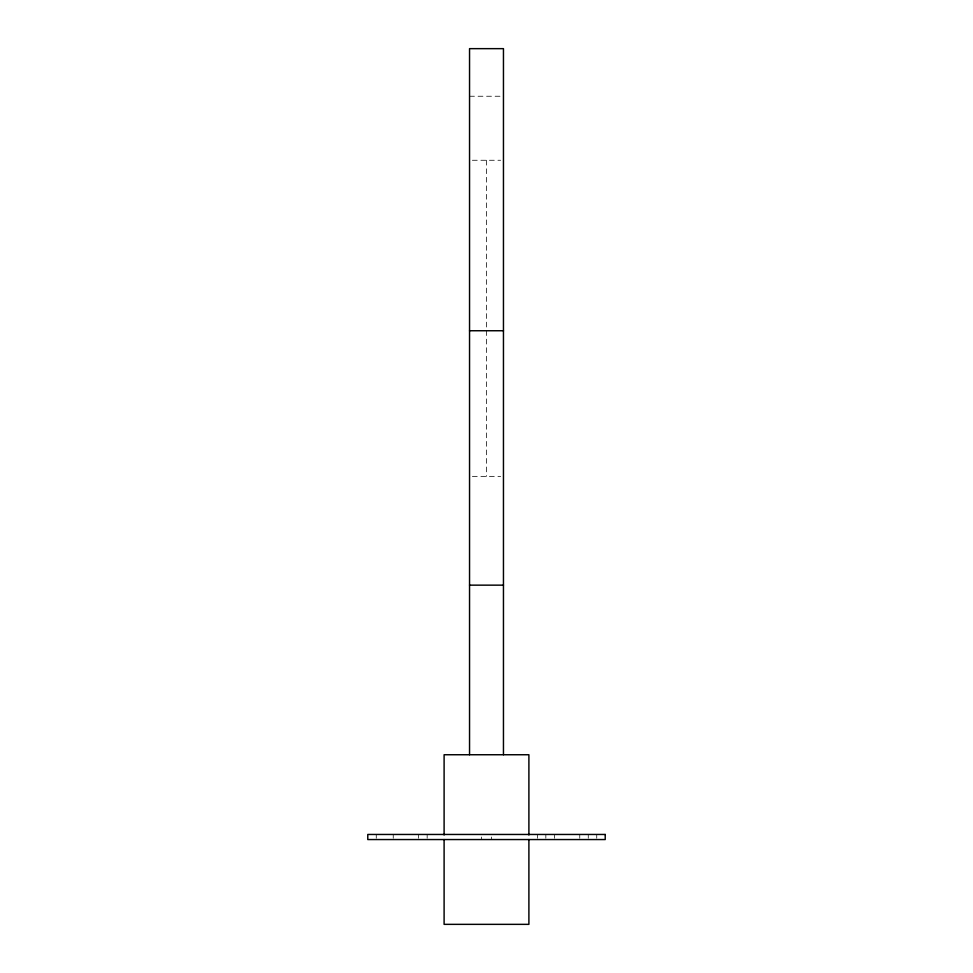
<?xml version="1.0" encoding="UTF-8"?>
<svg xmlns="http://www.w3.org/2000/svg" width="973" height="973" viewBox="0 0 973 973"><rect width="100%" height="100%" fill="white"/><g stroke="black" fill="none" stroke-linecap="round" stroke-linejoin="round"><path stroke-width="0.73" stroke-dasharray="4.87 3.65" d="M469.545 96.242L500.511 96.242M472.367 160.265L500.633 160.265M472.367 476.356L500.633 476.356M596.741 834.457L596.741 838.276M588.264 834.457L588.264 838.276M579.762 834.457L579.762 838.276M554.367 834.457L554.367 838.276M545.841 834.457L545.841 838.276M537.376 834.457L537.376 838.276M491.584 837.011L491.584 839.553M486.5 160.265L486.5 476.356M481.416 837.011L481.416 839.553M427.159 834.457L427.159 838.276M418.633 834.457L418.633 838.276M393.238 834.457L393.238 838.276M376.259 834.457L376.259 838.276"/><path stroke-width="1.46" d="M469.545 330.747L503.455 330.747M469.545 585.15L503.455 585.15M528.898 835.004L528.898 754.744L444.102 754.744L444.102 835.004M528.898 839.553L528.898 924.35L444.102 924.35L444.102 839.553M503.455 754.744L503.455 48.65L469.545 48.65L469.545 754.744M605.218 834.457L367.782 834.457L367.782 839.553L605.218 839.553L605.218 834.457"/></g></svg>
